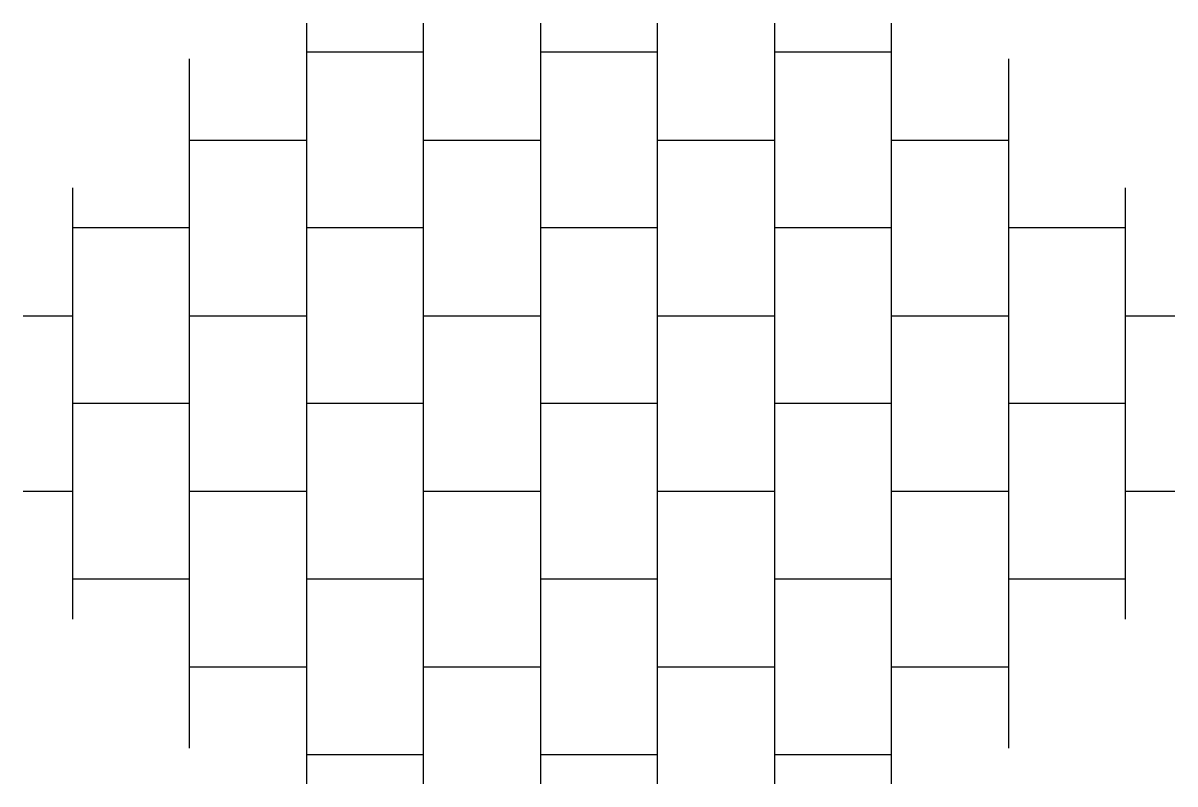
# Model space of a CAD drawing. Extents: x -4.92 to 4.92, y -3.25 to 3.25.
import ezdxf

# ---------------------------------------------------------------- set-up
doc = ezdxf.new("R2010")
doc.units = 0
doc.header["$MEASUREMENT"] = 0
doc.layers.get('0').update_dxf_attribs({"linetype": 'CONTINUOUS'})

msp = doc.modelspace()

# ---------------------------------------------------------------- linework, layer by layer
at = {"color": 0}
for p, q in [((-2.5, 3.25, 0.1), (-2.5, -3.25, 0.1)), ((-1.5, -3.25, 0.1), (-1.5, 3.25, 0.1)), ((-0.5, 3.25, 0.1), (-0.5, -3.25, 0.1)), ((0.5, -3.25, 0.1), (0.5, 3.25, 0.1)), ((1.5, 3.25, 0.1), (1.5, -3.25, 0.1)), ((2.5, -3.25, 0.1), (2.5, 3.25, 0.1)), ((-1.5, 3, 0.1), (-2.5, 3, 0.1)), ((0.5, 3, 0.1), (-0.5, 3, 0.1)), ((2.5, 3, 0.1), (1.5, 3, 0.1)), ((-3.5, -2.945, 0.1), (-3.5, 2.945, 0.1)), ((3.5, 2.945, 0.1), (3.5, -2.945, 0.1)), ((-3.5, 2.25, 0.1), (-2.5, 2.25, 0.1)), ((-1.5, 2.25, 0.1), (-0.5, 2.25, 0.1)), ((0.5, 2.25, 0.1), (1.5, 2.25, 0.1)), ((2.5, 2.25, 0.1), (3.5, 2.25, 0.1)), ((-4.5, 1.841, 0.1), (-4.5, -1.841, 0.1)), ((4.5, -1.841, 0.1), (4.5, 1.841, 0.1)), ((-3.5, 1.5, 0.1), (-4.5, 1.5, 0.1)), ((-1.5, 1.5, 0.1), (-2.5, 1.5, 0.1)), ((0.5, 1.5, 0.1), (-0.5, 1.5, 0.1)), ((2.5, 1.5, 0.1), (1.5, 1.5, 0.1)), ((4.5, 1.5, 0.1), (3.5, 1.5, 0.1)), ((-4.922, 0.75, 0.1), (-4.5, 0.75, 0.1)), ((-3.5, 0.75, 0.1), (-2.5, 0.75, 0.1)), ((-1.5, 0.75, 0.1), (-0.5, 0.75, 0.1)), ((0.5, 0.75, 0.1), (1.5, 0.75, 0.1)), ((2.5, 0.75, 0.1), (3.5, 0.75, 0.1)), ((4.5, 0.75, 0.1), (4.922, 0.75, 0.1)), ((-3.5, 0, 0.1), (-4.5, 0, 0.1)), ((-1.5, 0, 0.1), (-2.5, 0, 0.1)), ((0.5, 0, 0.1), (-0.5, 0, 0.1)), ((2.5, 0, 0.1), (1.5, 0, 0.1)), ((4.5, 0, 0.1), (3.5, 0, 0.1)), ((-4.922, -0.75, 0.1), (-4.5, -0.75, 0.1)), ((-3.5, -0.75, 0.1), (-2.5, -0.75, 0.1)), ((-1.5, -0.75, 0.1), (-0.5, -0.75, 0.1)), ((0.5, -0.75, 0.1), (1.5, -0.75, 0.1)), ((2.5, -0.75, 0.1), (3.5, -0.75, 0.1)), ((4.5, -0.75, 0.1), (4.922, -0.75, 0.1)), ((-3.5, -1.5, 0.1), (-4.5, -1.5, 0.1)), ((-1.5, -1.5, 0.1), (-2.5, -1.5, 0.1)), ((0.5, -1.5, 0.1), (-0.5, -1.5, 0.1)), ((2.5, -1.5, 0.1), (1.5, -1.5, 0.1)), ((4.5, -1.5, 0.1), (3.5, -1.5, 0.1)), ((-3.5, -2.25, 0.1), (-2.5, -2.25, 0.1)), ((-1.5, -2.25, 0.1), (-0.5, -2.25, 0.1)), ((0.5, -2.25, 0.1), (1.5, -2.25, 0.1)), ((2.5, -2.25, 0.1), (3.5, -2.25, 0.1)), ((-1.5, -3, 0.1), (-2.5, -3, 0.1)), ((0.5, -3, 0.1), (-0.5, -3, 0.1)), ((2.5, -3, 0.1), (1.5, -3, 0.1))]:
    msp.add_line(p, q, dxfattribs=at)

doc.saveas('drawing.dxf')
